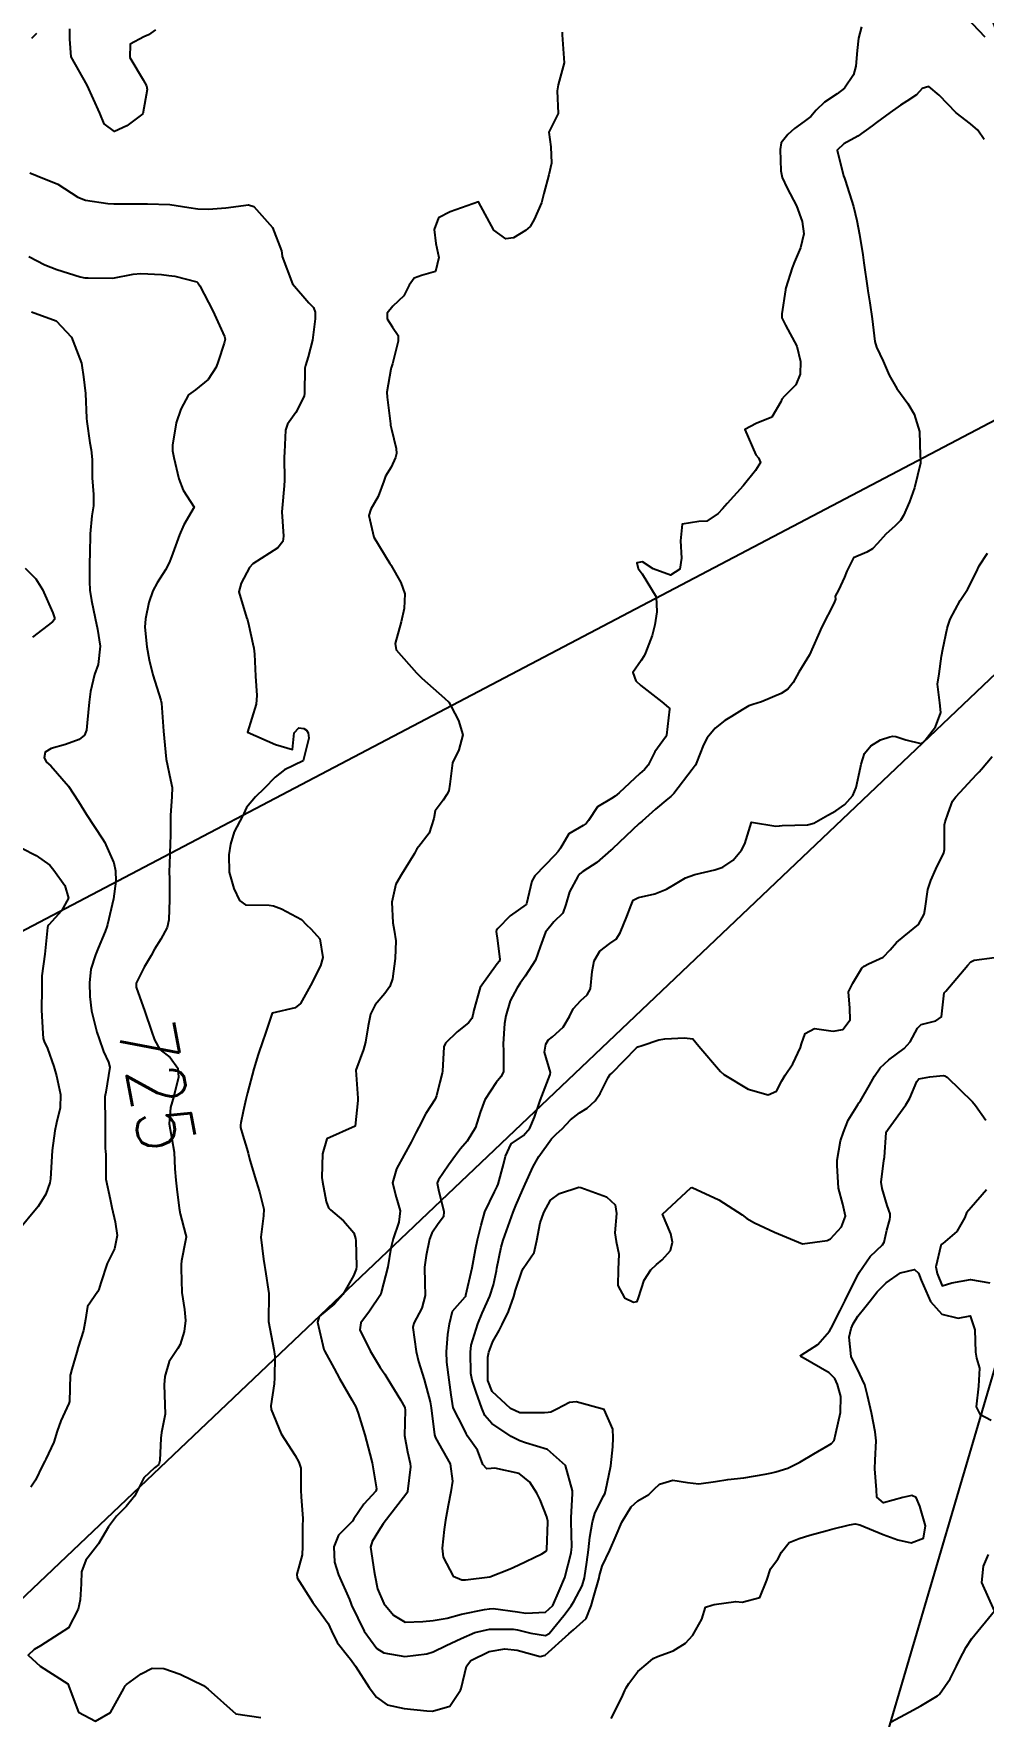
# Model space of a CAD drawing. Header units: metres. Extents: x 298520 to 308411, y 7433745 to 7450750.
# Drawn here: x 303462.6 to 303530.4, y 7440259.2 to 7440379.2 of the extents above; entities that cross this region are included whole.
import ezdxf
from ezdxf.enums import TextEntityAlignment as Align

# ---------------------------------------------------------------- set-up
doc = ezdxf.new("R2010")
doc.units = ezdxf.units.M
doc.header["$LTSCALE"] = 10
doc.linetypes.add('CONTINUO', pattern=[0])
doc.linetypes.add('DASHED', pattern=[0.75, 0.5, -0.25])
for name, color, linetype in [('Cotas', 45, 'Continuous'), ('Curvas de Nivel 1m', 11, 'Continuous'), ('Curvas de Nivel 5m', 15, 'Continuous'), ('TEXTO', 45, 'Continuous'), ('Vias Secundárias', 230, 'DASHED')]:
    doc.layers.add(name, color=color, linetype=linetype)
doc.styles.add('Style-STANDARD', font='STANDARD.shx')

msp = doc.modelspace()

# ---------------------------------------------------------------- linework, layer by layer
at = {"layer": 'Curvas de Nivel 1m', "flags": 128}
for points, elevation in [([(303530.5, 7440378.9), (303528.72, 7440380.76)], 722), ([(303462.85, 7440379.18), (303462.49, 7440378.82)], 724), ([(303471.34, 7440379.44), (303470.84, 7440379.09), (303470.49, 7440378.93), (303469.52, 7440378.42), (303469.51, 7440377.46), (303470.46, 7440375.86), (303470.69, 7440375.45), (303470.73, 7440375.17), (303470.42, 7440373.45), (303469.28, 7440372.59), (303468.41, 7440372.18), (303467.67, 7440372.73), (303467.37, 7440373.49), (303466.45, 7440375.5), (303465.31, 7440377.51), (303465.22, 7440378.77), (303465.23, 7440379.51)], 724), ([(303500.32, 7440379.27), (303500.32, 7440379.09), (303500.47, 7440377.09), (303500.04, 7440375.51), (303499.98, 7440375.09), (303500.04, 7440373.48), (303499.86, 7440373.1), (303499.38, 7440372.14), (303499.52, 7440371.1), (303499.56, 7440369.93), (303499.37, 7440369.1), (303499.02, 7440367.77), (303498.85, 7440367.11), (303498.34, 7440365.91), (303498.04, 7440365.41), (303497.72, 7440365.13), (303496.85, 7440364.61), (303496.32, 7440364.53), (303495.45, 7440365.15), (303494.35, 7440367.16), (303492.35, 7440366.46), (303491.52, 7440366.02), (303491.2, 7440365.2), (303491.33, 7440364.19), (303491.54, 7440363.2), (303491.29, 7440362.2), (303490.29, 7440361.93), (303489.78, 7440361.72), (303489.41, 7440361.22), (303489.04, 7440360.46), (303488.26, 7440359.74), (303487.84, 7440359.24), (303487.85, 7440358.83), (303488.24, 7440358.24), (303488.64, 7440357.64), (303488.64, 7440357.23), (303488.22, 7440355.62), (303488.13, 7440355.33), (303488.1, 7440355.24), (303487.83, 7440353.6), (303487.85, 7440353.24), (303488.08, 7440351.33), (303488.09, 7440351.24), (303488.16, 7440350.97), (303488.5, 7440349.58), (303488.51, 7440349.23), (303488.45, 7440348.93), (303488.13, 7440348.25), (303487.74, 7440347.62), (303487.6, 7440347.25), (303487.2, 7440346.15), (303486.68, 7440345.25), (303486.54, 7440344.81), (303486.89, 7440343.25), (303488.04, 7440341.39), (303488.1, 7440341.29), (303488.13, 7440341.24), (303488.83, 7440340.03), (303489.12, 7440339.22), (303489.06, 7440338.17), (303488.84, 7440337.23), (303488.42, 7440335.68), (303488.48, 7440335.23), (303489.95, 7440333.58), (303490.32, 7440333.21), (303491.93, 7440331.79), (303492.25, 7440331.5), (303492.41, 7440331.18), (303492.93, 7440330.19), (303493.25, 7440329.17), (303492.96, 7440328.1), (303492.5, 7440327.18), (303492.31, 7440325.64), (303492.24, 7440325.18), (303492.11, 7440324.92), (303491.84, 7440324.51), (303491.28, 7440323.75), (303491.18, 7440323.2), (303490.85, 7440322.16), (303490.1, 7440321.21), (303489.97, 7440321.04), (303489.8, 7440320.71), (303488.88, 7440319.22), (303488.47, 7440318.53), (303488.18, 7440317.23), (303488.26, 7440315.75), (303488.36, 7440315.23), (303488.46, 7440314.49), (303488.42, 7440313.23), (303488.22, 7440311.76), (303488.04, 7440311.23), (303487.68, 7440310.72), (303486.99, 7440309.92), (303486.65, 7440309.25), (303486.49, 7440308.41), (303486.31, 7440307.25), (303486.17, 7440306.72), (303485.61, 7440305.26), (303485.75, 7440303.26), (303485.75, 7440303.1), (303485.56, 7440301.26), (303483.55, 7440300.37), (303483.25, 7440299.29), (303483.2, 7440297.61), (303483.24, 7440297.29), (303483.5, 7440295.9), (303483.66, 7440295.45), (303483.81, 7440295.29), (303484.73, 7440294.51), (303485.48, 7440293.67), (303485.59, 7440293.26), (303485.61, 7440293.12), (303485.66, 7440291.26), (303485.63, 7440291.07), (303485.44, 7440290.6), (303484.69, 7440289.27), (303484.1, 7440288.59), (303483.4, 7440288.03), (303483, 7440287.69), (303482.89, 7440287.3), (303483.33, 7440285.33), (303483.35, 7440285.29), (303483.37, 7440285.24), (303484.06, 7440283.98), (303484.44, 7440283.27), (303485.33, 7440281.76), (303485.61, 7440281.26), (303485.78, 7440280.79), (303486.25, 7440279.25), (303486.62, 7440277.91), (303486.77, 7440277.25), (303487.09, 7440275.4), (303487.03, 7440275.24), (303486.19, 7440274.31), (303485.47, 7440273.26), (303485.38, 7440273.11), (303485.23, 7440272.95), (303484.39, 7440272.09), (303484.05, 7440271.28), (303484.1, 7440270.18), (303484.39, 7440269.27), (303485.16, 7440267.51), (303485.25, 7440267.26), (303485.31, 7440267.1), (303486.2, 7440265.25), (303487.12, 7440264.03), (303487.6, 7440263.72), (303489.12, 7440263.45), (303490.68, 7440263.63), (303491.12, 7440263.79), (303492.06, 7440264.24), (303493.13, 7440264.73), (303494.11, 7440265.16), (303495.14, 7440265.41), (303496.85, 7440265.41), (303497.14, 7440265.36), (303498.09, 7440265.11), (303499.13, 7440264.95), (303499.4, 7440265.1), (303500.45, 7440266.38), (303500.97, 7440267.07), (303501.04, 7440267.18), (303501.16, 7440267.37), (303501.75, 7440268.49), (303501.92, 7440269.06), (303502.08, 7440270.17), (303502.2, 7440271.06), (303502.31, 7440271.96), (303502.49, 7440273.06), (303502.66, 7440273.64), (303503.25, 7440274.86), (303503.36, 7440275.05), (303503.42, 7440275.21), (303503.79, 7440277.04), (303503.93, 7440278.4), (303503.97, 7440279.04), (303503.93, 7440279.66), (303503.32, 7440281.05), (303501.33, 7440281.61), (303500.86, 7440281.55), (303499.94, 7440281.08), (303499.53, 7440280.88), (303499.32, 7440280.84), (303499.06, 7440280.83), (303497.32, 7440280.83), (303496.64, 7440281.13), (303495.34, 7440282.34), (303495.02, 7440283.14), (303495.03, 7440284.8), (303495.09, 7440285.14), (303495.38, 7440285.92), (303495.83, 7440286.69), (303496.06, 7440287.13), (303496.49, 7440288.05), (303496.88, 7440289.13), (303497, 7440289.56), (303497.44, 7440290.91), (303497.55, 7440291.12), (303498.32, 7440292.25), (303498.53, 7440293.1), (303498.77, 7440294.38), (303499.01, 7440295.1), (303499.5, 7440295.98), (303500.13, 7440296.46), (303501.51, 7440296.91), (303501.67, 7440296.9), (303503.5, 7440296.22), (303504.11, 7440295.65), (303504.19, 7440295.04), (303504.09, 7440293.65), (303504.17, 7440293.04), (303504.36, 7440292.13), (303504.33, 7440291.04), (303504.3, 7440289.91), (303504.78, 7440289.03), (303505.42, 7440288.71), (303505.67, 7440288.77), (303505.78, 7440289.02), (303506.17, 7440290.28), (303506.64, 7440291.01), (303507.05, 7440291.41), (303507.45, 7440291.74), (303508.05, 7440292.4), (303508.19, 7440292.99), (303508.07, 7440293.58), (303507.49, 7440295), (303509.51, 7440296.87), (303509.59, 7440296.89), (303511.5, 7440296.02), (303513.15, 7440294.93), (303513.49, 7440294.68), (303514.05, 7440294.36), (303515.47, 7440293.7), (303517.46, 7440292.88), (303519.22, 7440293.11), (303519.47, 7440293.24), (303520.24, 7440294.09), (303520.54, 7440294.84), (303520.35, 7440295.7), (303520.04, 7440296.85), (303519.93, 7440298.46), (303519.94, 7440298.85), (303520.18, 7440300.22), (303520.38, 7440300.84), (303520.73, 7440301.68), (303521.43, 7440302.83), (303521.49, 7440302.92), (303521.59, 7440303.06), (303522.24, 7440304.18), (303522.59, 7440304.82), (303523.01, 7440305.43), (303523.62, 7440306), (303524.71, 7440306.79), (303525.15, 7440307.28), (303525.66, 7440308.25), (303525.93, 7440308.51), (303526.98, 7440308.77), (303527.37, 7440309.06), (303527.56, 7440310.76), (303527.61, 7440310.83), (303527.68, 7440310.9), (303529.26, 7440312.74), (303529.46, 7440312.98), (303529.71, 7440313.11), (303531.15, 7440313.28)], 723), ([(303521.68, 7440379.66), (303521.46, 7440378.84), (303521.36, 7440377.97), (303521.26, 7440376.84), (303521.09, 7440376.22), (303520.46, 7440375.27), (303519.93, 7440374.86), (303519.04, 7440374.28), (303518.44, 7440373.7), (303518.06, 7440373.26), (303517.59, 7440372.89), (303516.9, 7440372.41), (303516.41, 7440371.98), (303515.95, 7440371.37), (303515.86, 7440370.91), (303515.91, 7440369.38), (303516.01, 7440368.9), (303516.37, 7440368.15), (303517.03, 7440366.89), (303517.45, 7440365.78), (303517.55, 7440364.89), (303517.32, 7440363.89), (303516.9, 7440362.89), (303516.73, 7440362.46), (303516.28, 7440361.04), (303516.25, 7440360.93), (303516.24, 7440360.9), (303515.98, 7440359.18), (303516, 7440358.9), (303516.25, 7440358.38), (303517.07, 7440356.89), (303517.33, 7440355.78), (303517.29, 7440354.89), (303516.98, 7440354.12), (303516.19, 7440353.32), (303516, 7440353.09), (303515.91, 7440352.9), (303515.27, 7440351.82), (303514.17, 7440351.36), (303513.36, 7440350.93), (303514.14, 7440349.13), (303514.32, 7440348.92), (303514.47, 7440348.58), (303514.12, 7440348.02), (303513.24, 7440346.93), (303512.1, 7440345.66), (303511.76, 7440345.29), (303511.44, 7440344.96), (303510.65, 7440344.4), (303510.08, 7440344.38), (303508.88, 7440344.19), (303508.77, 7440342.99), (303508.83, 7440341.77), (303508.71, 7440340.99), (303508.04, 7440340.55), (303506.81, 7440341.01), (303506.05, 7440341.51), (303505.64, 7440341.43), (303505.74, 7440341.02), (303506.04, 7440340.64), (303507.03, 7440339.01), (303507.07, 7440337.94), (303506.93, 7440337.01), (303506.75, 7440336.24), (303506.27, 7440335.02), (303506.18, 7440334.81), (303505.96, 7440334.46), (303505.37, 7440333.61), (303505.59, 7440333.02), (303505.94, 7440332.68), (303507.43, 7440331.51), (303507.92, 7440331.12), (303507.98, 7440331.06), (303507.99, 7440331), (303507.92, 7440330.39), (303507.76, 7440329.14), (303507.69, 7440329), (303506.94, 7440327.95), (303506.46, 7440327.01), (303506.19, 7440326.69), (303505.87, 7440326.41), (303504.38, 7440325.04), (303504.11, 7440324.79), (303503.85, 7440324.62), (303502.85, 7440324.04), (303502.2, 7440323.07), (303502.04, 7440322.85), (303501.82, 7440322.7), (303500.8, 7440322.1), (303500.2, 7440321.09), (303500.04, 7440320.85), (303499.8, 7440320.58), (303498.38, 7440319.11), (303498.16, 7440318.73), (303497.79, 7440317.12), (303497.75, 7440317.06), (303496.62, 7440316.26), (303495.73, 7440315.35), (303495.64, 7440315.23), (303495.62, 7440315.14), (303495.72, 7440314.51), (303495.88, 7440313.14), (303495.84, 7440313), (303495.7, 7440312.83), (303494.48, 7440311.16), (303494.03, 7440309.53), (303493.96, 7440309.17), (303493.88, 7440308.94), (303493.65, 7440308.62), (303492.84, 7440307.98), (303492, 7440307.19), (303491.89, 7440306.92), (303491.79, 7440305.19), (303491.76, 7440305.04), (303491.6, 7440304.39), (303491.37, 7440303.42), (303491.26, 7440303.19), (303490.6, 7440302.17), (303490.1, 7440301.2), (303489.92, 7440300.84), (303489.55, 7440300.13), (303489.06, 7440299.22), (303488.52, 7440298.23), (303488.24, 7440297.23), (303488.48, 7440296.2), (303488.77, 7440295.22), (303488.68, 7440294.42), (303488.28, 7440293.23), (303488.12, 7440292.57), (303487.9, 7440291.23), (303487.42, 7440289.4), (303487.39, 7440289.28), (303487.37, 7440289.24), (303486.58, 7440288.07), (303485.96, 7440287.25), (303485.91, 7440286.73), (303486.63, 7440285.25), (303487.36, 7440284.06), (303487.69, 7440283.57), (303487.9, 7440283.23), (303488.81, 7440281.74), (303489.1, 7440281.21), (303489.13, 7440281.02), (303489.08, 7440279.21), (303489.29, 7440278.05), (303489.49, 7440277.21), (303489.51, 7440276.97), (303489.31, 7440275.21), (303489.29, 7440275.17), (303489.25, 7440275.1), (303487.81, 7440273.23), (303487.56, 7440272.9), (303487.22, 7440272.39), (303486.79, 7440271.66), (303486.66, 7440271.25), (303486.92, 7440269.51), (303486.98, 7440269.24), (303487.17, 7440268.28), (303487.61, 7440267.23), (303488.31, 7440266.39), (303489.14, 7440265.89), (303490.39, 7440265.95), (303491.14, 7440266.01), (303492.13, 7440266.19), (303493.15, 7440266.46), (303494.8, 7440266.79), (303495.15, 7440266.86), (303495.41, 7440266.87), (303497.15, 7440266.63), (303497.73, 7440266.53), (303499.15, 7440266.6), (303499.65, 7440267.09), (303500.12, 7440268.14), (303500.52, 7440269.08), (303500.97, 7440270.84), (303501, 7440271.07), (303501.01, 7440271.27), (303500.98, 7440273.07), (303500.98, 7440273.33), (303501.06, 7440275.07), (303501.07, 7440275.26), (303500.56, 7440277.08), (303499.29, 7440278.2), (303497.72, 7440278.69), (303497.3, 7440278.82), (303496.7, 7440279.13), (303495.31, 7440280.07), (303494.81, 7440280.64), (303494.6, 7440281.15), (303494.2, 7440282.29), (303493.91, 7440283.16), (303493.82, 7440283.62), (303493.78, 7440285.16), (303493.85, 7440285.64), (303494.32, 7440287.16), (303494.62, 7440287.94), (303495.17, 7440289.14), (303495.43, 7440289.94), (303495.64, 7440290.94), (303495.68, 7440291.14), (303495.97, 7440292.63), (303496.11, 7440293.13), (303496.48, 7440294.13), (303496.83, 7440295.13), (303497.02, 7440295.6), (303497.51, 7440296.7), (303497.7, 7440297.12), (303498.26, 7440298.38), (303498.66, 7440299.1), (303499.56, 7440300.35), (303499.93, 7440300.72), (303500.32, 7440301.08), (303500.92, 7440301.72), (303501.57, 7440302.21), (303502.1, 7440302.54), (303502.67, 7440303.06), (303503.04, 7440303.6), (303503.61, 7440304.73), (303503.73, 7440304.92), (303503.86, 7440305.05), (303505.63, 7440306.85), (303505.73, 7440306.92), (303506.02, 7440307.02), (303507.22, 7440307.43), (303507.64, 7440307.49), (303509.06, 7440307.56), (303509.64, 7440307.48), (303510.08, 7440306.97), (303511.62, 7440305.16), (303511.86, 7440304.95), (303513.6, 7440303.91), (303515.01, 7440303.49), (303515.6, 7440303.77), (303516, 7440304.5), (303516.23, 7440304.89), (303516.78, 7440305.72), (303517.31, 7440306.88), (303517.39, 7440307.13), (303517.65, 7440307.87), (303518.31, 7440308.22), (303519.65, 7440308.03), (303520.34, 7440308.16), (303520.86, 7440308.84), (303520.83, 7440309.68), (303520.75, 7440310.84), (303521.06, 7440311.47), (303521.7, 7440312.54), (303521.85, 7440312.68), (303522.16, 7440312.83), (303523.21, 7440313.32), (303523.72, 7440313.84), (303524.16, 7440314.37), (303524.72, 7440314.8), (303525.74, 7440315.65), (303526.13, 7440316.39), (303526.21, 7440316.78), (303526.41, 7440318.13), (303526.61, 7440318.77), (303526.98, 7440319.58), (303527.53, 7440320.76), (303527.58, 7440320.99), (303527.6, 7440322.76), (303527.63, 7440322.96), (303527.84, 7440323.59), (303528.17, 7440324.43), (303528.39, 7440324.75), (303529.87, 7440326.34), (303530.06, 7440326.54), (303530.23, 7440326.73), (303530.98, 7440327.63)], 722), ([(303530.41, 7440371.62), (303529.97, 7440372.28), (303529.44, 7440372.74), (303528.43, 7440373.52), (303527.21, 7440374.77), (303526.46, 7440375.4), (303526, 7440375.24), (303525.59, 7440374.79), (303524.9, 7440374.35), (303524.44, 7440374.07), (303523.72, 7440373.53), (303522.73, 7440372.83), (303522.42, 7440372.59), (303521.4, 7440371.85), (303520.41, 7440371.31), (303519.94, 7440370.86), (303520.38, 7440369.03), (303520.45, 7440368.85), (303520.5, 7440368.72), (303521.11, 7440366.84), (303521.34, 7440365.84), (303521.52, 7440364.84), (303521.76, 7440363.38), (303521.84, 7440362.83), (303522.1, 7440361.01), (303522.13, 7440360.83), (303522.27, 7440359.96), (303522.42, 7440358.83), (303522.62, 7440357.21), (303522.74, 7440356.82), (303523.21, 7440355.8), (303523.64, 7440354.81), (303524.2, 7440353.87), (303524.98, 7440352.8), (303525.42, 7440352.04), (303525.81, 7440350.79), (303525.86, 7440349.06), (303525.88, 7440348.78), (303525.88, 7440348.53), (303525.46, 7440346.79), (303525.1, 7440345.79), (303524.67, 7440344.8), (303524.45, 7440344.44), (303524.08, 7440344.07), (303523.41, 7440343.48), (303522.81, 7440342.82), (303522.46, 7440342.42), (303522.06, 7440342.18), (303521.11, 7440341.78), (303520.63, 7440340.84), (303520.47, 7440340.41), (303520.02, 7440339.49), (303519.8, 7440339.06), (303519.81, 7440338.85), (303519.72, 7440338.57), (303518.85, 7440336.87), (303517.97, 7440334.88), (303517.21, 7440333.63), (303516.81, 7440332.89), (303516.41, 7440332.42), (303515.94, 7440332.12), (303514.54, 7440331.53), (303513.93, 7440331.33), (303513.63, 7440331.23), (303513.16, 7440330.94), (303512.39, 7440330.47), (303511.92, 7440330.18), (303511.23, 7440329.64), (303510.67, 7440328.96), (303510.41, 7440328.45), (303509.88, 7440327.12), (303509.83, 7440327.01), (303509.81, 7440326.97), (303509.6, 7440326.7), (303508.3, 7440324.99), (303508.07, 7440324.78), (303507.85, 7440324.61), (303506.98, 7440323.87), (303506.02, 7440323.02), (303505.92, 7440322.92), (303505.82, 7440322.84), (303503.92, 7440321.05), (303503.8, 7440320.94), (303502.79, 7440320.06), (303501.79, 7440319.42), (303501.59, 7440319.26), (303501.45, 7440319.07), (303500.86, 7440317.98), (303500.6, 7440317.08), (303500.38, 7440316.45), (303499.74, 7440315.84), (303499.13, 7440315.1), (303498.76, 7440314.06), (303498.42, 7440313.11), (303497.69, 7440311.95), (303497.34, 7440311.47), (303497.11, 7440311.13), (303496.61, 7440310.19), (303496.3, 7440309.13), (303496.21, 7440308.58), (303496.11, 7440307.14), (303496.14, 7440306.62), (303496.15, 7440305.13), (303495.96, 7440304.79), (303495.61, 7440304.38), (303494.81, 7440303.15), (303494.48, 7440302.25), (303494.14, 7440301.16), (303493.55, 7440300.2), (303493.08, 7440299.64), (303492.73, 7440299.18), (303492.23, 7440298.49), (303491.52, 7440297.43), (303491.43, 7440297.28), (303491.41, 7440297.19), (303491.51, 7440296.73), (303491.89, 7440295.19), (303491.86, 7440294.81), (303491.48, 7440294.3), (303491.04, 7440293.64), (303490.86, 7440293.2), (303490.62, 7440292.04), (303490.51, 7440291.2), (303490.53, 7440290.1), (303490.56, 7440289.2), (303490.33, 7440288.28), (303489.74, 7440287.21), (303489.68, 7440286.91), (303489.92, 7440285.2), (303490.08, 7440284.49), (303490.48, 7440283.2), (303490.91, 7440281.61), (303490.99, 7440281.19), (303491.23, 7440279.26), (303491.25, 7440279.19), (303491.3, 7440279.04), (303492.35, 7440277.18), (303492.5, 7440275.94), (303492.38, 7440275.18), (303492.2, 7440274.22), (303492.02, 7440273.18), (303491.91, 7440272.5), (303491.76, 7440271.18), (303491.84, 7440270.54), (303492.56, 7440269.18), (303493.18, 7440268.92), (303493.43, 7440268.91), (303495.18, 7440269.14), (303496.61, 7440269.7), (303497.19, 7440269.97), (303498.88, 7440270.78), (303499.2, 7440270.98), (303499.23, 7440271.09), (303499.3, 7440273.02), (303499.3, 7440273.09), (303499.24, 7440273.4), (303498.77, 7440274.62), (303498.53, 7440275.1), (303498.03, 7440275.88), (303497.27, 7440276.49), (303495.52, 7440276.88), (303495.27, 7440276.86), (303494.95, 7440276.83), (303494.67, 7440277.15), (303494.28, 7440278.16), (303493.57, 7440279.17), (303493.48, 7440279.34), (303493.31, 7440279.71), (303492.56, 7440281.18), (303492.41, 7440282.11), (303492.26, 7440283.18), (303492.1, 7440284.44), (303492.08, 7440285.18), (303492.17, 7440286.4), (303492.29, 7440287.18), (303492.5, 7440288.08), (303493.42, 7440289.1), (303493.45, 7440289.14), (303493.46, 7440289.17), (303493.47, 7440289.22), (303493.9, 7440291.16), (303494.15, 7440292.48), (303494.29, 7440293.16), (303494.54, 7440294.21), (303494.82, 7440295.15), (303495.51, 7440296.58), (303495.7, 7440296.95), (303495.77, 7440297.14), (303496.14, 7440298.52), (303496.29, 7440299.13), (303496.68, 7440300), (303497.56, 7440300.6), (303498.03, 7440301.11), (303498.36, 7440301.9), (303498.76, 7440303.1), (303499.47, 7440304.95), (303499.49, 7440305.09), (303499.07, 7440306.54), (303499.17, 7440307.1), (303499.33, 7440307.4), (303499.64, 7440307.63), (303500.41, 7440308.32), (303500.85, 7440309.08), (303501.12, 7440309.63), (303501.67, 7440310.22), (303502.12, 7440310.62), (303502.35, 7440311.06), (303502.46, 7440312.3), (303502.6, 7440313.06), (303503.02, 7440313.75), (303503.72, 7440314.29), (303504.17, 7440314.6), (303504.46, 7440315.04), (303504.93, 7440316.21), (303505.24, 7440317.03), (303505.4, 7440317.38), (303505.76, 7440317.57), (303506.94, 7440317.83), (303507.77, 7440318.17), (303508.29, 7440318.48), (303509.11, 7440318.98), (303509.79, 7440319.22), (303511.21, 7440319.54), (303511.79, 7440319.73), (303512.52, 7440320.22), (303513.12, 7440320.94), (303513.35, 7440321.39), (303513.82, 7440322.93), (303515.57, 7440322.65), (303515.82, 7440322.69), (303516.02, 7440322.7), (303517.82, 7440322.75), (303518.27, 7440322.87), (303519.26, 7440323.43), (303519.84, 7440323.75), (303520.49, 7440324.19), (303521.05, 7440324.84), (303521.29, 7440325.4), (303521.6, 7440326.83), (303521.64, 7440327.07), (303521.89, 7440327.83), (303522.34, 7440328.39), (303523.03, 7440328.82), (303523.7, 7440329.02), (303523.91, 7440329.06), (303524.13, 7440329.04), (303524.82, 7440328.8), (303525.9, 7440328.55), (303526.05, 7440328.63), (303526.2, 7440328.78), (303526.94, 7440329.74), (303527.32, 7440330.77), (303527.25, 7440331.44), (303527.09, 7440332.77), (303527.21, 7440333.52), (303527.37, 7440334.77), (303527.46, 7440335.28), (303527.79, 7440336.76), (303527.83, 7440336.92), (303528, 7440337.41), (303528.71, 7440338.75), (303529.24, 7440339.53), (303529.84, 7440340.73), (303530.05, 7440341.21), (303530.66, 7440342.12)], 721), ([(303462.38, 7440369.24), (303462.89, 7440369.02), (303464.37, 7440368.44), (303465.8, 7440367.51), (303466.35, 7440367.28), (303467.93, 7440367.05), (303468.35, 7440367.02), (303468.8, 7440367.02), (303470.35, 7440367.03), (303470.76, 7440367.04), (303472.35, 7440366.98), (303473.71, 7440366.77), (303474.35, 7440366.68), (303475.1, 7440366.64), (303476.35, 7440366.74), (303477.95, 7440366.96), (303478.35, 7440366.84), (303479.68, 7440365.34), (303480.31, 7440363.67), (303480.36, 7440363.33), (303480.36, 7440363.27), (303481.09, 7440361.32), (303482.27, 7440359.96), (303482.6, 7440359.63), (303482.72, 7440359.3), (303482.72, 7440358.84), (303482.52, 7440357.31), (303482.22, 7440356.11), (303482.02, 7440355.51), (303481.98, 7440355.31), (303481.96, 7440353.54), (303481.92, 7440353.31), (303481.33, 7440352.16), (303480.75, 7440351.32), (303480.59, 7440350.89), (303480.52, 7440349.33), (303480.51, 7440348.96), (303480.53, 7440347.33), (303480.51, 7440346.92), (303480.36, 7440345.33), (303480.35, 7440345.06), (303480.45, 7440343.33), (303480.42, 7440342.96), (303480.05, 7440342.5), (303478.27, 7440341.36), (303478.04, 7440341.09), (303477.43, 7440339.97), (303477.28, 7440339.37), (303477.81, 7440337.54), (303477.88, 7440337.36), (303477.99, 7440336.96), (303478.28, 7440335.66), (303478.35, 7440335.35), (303478.39, 7440334.93), (303478.46, 7440333.35), (303478.56, 7440331.98), (303478.5, 7440331.35), (303477.9, 7440329.36), (303479.89, 7440328.47), (303481.1, 7440328.11), (303481.22, 7440329.32), (303481.55, 7440329.67), (303481.91, 7440329.63), (303482.09, 7440329.49), (303482.21, 7440329.31), (303482.26, 7440328.94), (303481.87, 7440327.31), (303480.52, 7440326.67), (303479.86, 7440326.15), (303479.07, 7440325.34), (303478.45, 7440324.75), (303477.83, 7440323.99), (303477.63, 7440323.56), (303477.54, 7440323.36), (303476.93, 7440322.26), (303476.67, 7440321.37), (303476.56, 7440320.6), (303476.58, 7440319.37), (303476.91, 7440318.22), (303477.32, 7440317.36), (303477.75, 7440317.04), (303479.43, 7440317.02), (303479.75, 7440316.98), (303480.31, 7440316.77), (303481.74, 7440316), (303482.07, 7440315.64), (303482.44, 7440315.3), (303483.05, 7440314.61), (303483.27, 7440313.29), (303483.1, 7440312.69), (303482.39, 7440311.3), (303481.67, 7440310.02), (303481.28, 7440309.7), (303479.66, 7440309.33), (303479.15, 7440307.83), (303478.99, 7440307.34), (303478.66, 7440306.38), (303478.34, 7440305.35), (303477.89, 7440303.65), (303477.82, 7440303.36), (303477.78, 7440303.17), (303477.58, 7440302.31), (303477.42, 7440301.51), (303477.38, 7440301.36), (303477.38, 7440301.18), (303477.56, 7440300.59), (303477.85, 7440299.66), (303477.93, 7440299.35), (303478.05, 7440298.83), (303478.5, 7440297.35), (303478.75, 7440296.59), (303479.05, 7440295.34), (303479.03, 7440294.88), (303478.84, 7440293.34), (303479.02, 7440291.77), (303479.1, 7440291.34), (303479.16, 7440291.05), (303479.42, 7440289.33), (303479.39, 7440287.33), (303479.77, 7440285.33), (303479.83, 7440284.86), (303479.82, 7440283.33), (303479.79, 7440282.88), (303479.56, 7440281.33), (303479.58, 7440281.07), (303480.3, 7440279.32), (303481.28, 7440277.78), (303481.56, 7440277.31), (303481.69, 7440276.88), (303481.7, 7440275.31), (303481.72, 7440274.83), (303481.84, 7440273.3), (303481.81, 7440272.72), (303481.82, 7440271.3), (303481.79, 7440270.71), (303481.4, 7440269.31), (303481.43, 7440269.06), (303482.54, 7440267.3), (303483.14, 7440266.5), (303483.65, 7440265.8), (303483.89, 7440265.28), (303484.29, 7440264.44), (303485.11, 7440263.41), (303485.24, 7440263.26), (303485.6, 7440262.76), (303486.57, 7440261.25), (303487.08, 7440260.56), (303487.85, 7440260.01), (303489.07, 7440259.74), (303490.68, 7440259.58), (303491.07, 7440259.56), (303492.32, 7440259.92), (303493.08, 7440261.05), (303493.12, 7440261.17), (303493.5, 7440262.77), (303493.81, 7440263.16), (303495.12, 7440263.8), (303496.25, 7440264), (303497.12, 7440263.9), (303498.76, 7440263.46), (303499.12, 7440263.54), (303500.8, 7440265.07), (303501.14, 7440265.35), (303502.04, 7440266.16), (303502.4, 7440267.06), (303502.56, 7440267.65), (303502.96, 7440269.05), (303503, 7440269.23), (303503.19, 7440269.88), (303503.73, 7440271.04), (303504.18, 7440272.07), (303504.57, 7440273.03), (303505.24, 7440274.13), (303505.73, 7440274.54), (303506.5, 7440275.01), (303506.89, 7440275.37), (303507.26, 7440275.74), (303508.22, 7440276.03), (303509.26, 7440275.85), (303510.07, 7440275.77), (303511.26, 7440275.92), (303512.15, 7440276.06), (303513.27, 7440276.2), (303514.81, 7440276.45), (303515.27, 7440276.55), (303515.56, 7440276.61), (303516.42, 7440276.89), (303517, 7440277.16), (303517.28, 7440277.3), (303518.27, 7440277.89), (303519.3, 7440278.49), (303519.53, 7440278.63), (303519.73, 7440278.85), (303519.83, 7440279.38), (303520.17, 7440280.85), (303520.2, 7440281.99), (303519.96, 7440282.85), (303519.76, 7440283.26), (303519.36, 7440283.67), (303517.5, 7440284.75), (303517.37, 7440284.82), (303517.32, 7440284.88), (303517.33, 7440284.92), (303517.37, 7440284.94), (303518.55, 7440285.7), (303519.39, 7440286.64), (303519.51, 7440286.86), (303520.14, 7440288.12), (303520.51, 7440288.84), (303521.44, 7440290.72), (303521.48, 7440290.79), (303521.51, 7440290.83), (303522.3, 7440291.97), (303523.16, 7440292.81), (303523.28, 7440293), (303523.48, 7440293.84), (303523.68, 7440294.62), (303523.71, 7440294.81), (303523.71, 7440295.02), (303523.5, 7440295.6), (303523.14, 7440296.81), (303523.07, 7440297.27), (303523.26, 7440298.81), (303523.3, 7440299.06), (303523.43, 7440300.81), (303523.47, 7440300.91), (303523.57, 7440301.06), (303524.84, 7440302.79), (303525.11, 7440303.27), (303525.61, 7440304.46), (303525.75, 7440304.64), (303526.54, 7440304.77), (303527.5, 7440304.87), (303527.61, 7440304.86), (303527.78, 7440304.76), (303529.59, 7440303.01), (303529.8, 7440302.74), (303530.53, 7440301.68)], 724), ([(303462.48, 7440359.33), (303464.25, 7440358.68), (303465.34, 7440357.51), (303466.05, 7440355.67), (303466.08, 7440355.5), (303466.2, 7440354.7), (303466.33, 7440353.5), (303466.41, 7440351.74), (303466.43, 7440351.5), (303466.65, 7440349.99), (303466.74, 7440349.49), (303466.81, 7440348.81), (303466.82, 7440347.49), (303466.91, 7440346.3), (303466.91, 7440345.49), (303466.79, 7440344.78), (303466.67, 7440343.49), (303466.64, 7440342.08), (303466.63, 7440341.49), (303466.63, 7440340.09), (303466.66, 7440339.49), (303466.76, 7440338.74), (303467.03, 7440337.48), (303467.2, 7440336.7), (303467.39, 7440335.48), (303467.25, 7440334.19), (303466.99, 7440333.48), (303466.69, 7440332.25), (303466.59, 7440331.49), (303466.45, 7440330.03), (303466.4, 7440329.5), (303466.26, 7440329.14), (303465.89, 7440328.84), (303464.92, 7440328.48), (303463.88, 7440328.19), (303463.46, 7440327.94), (303463.39, 7440327.53), (303463.56, 7440327.21), (303463.87, 7440326.96), (303465.13, 7440325.51), (303465.84, 7440324.41), (303466.42, 7440323.49), (303467.54, 7440321.75), (303467.71, 7440321.48), (303467.8, 7440321.32), (303468.36, 7440320.04), (303468.49, 7440319.47), (303468.51, 7440318.73), (303468.34, 7440317.47), (303467.9, 7440315.64), (303467.85, 7440315.48), (303467.73, 7440315.15), (303467.25, 7440313.95), (303467.06, 7440313.49), (303466.73, 7440312.46), (303466.62, 7440311.49), (303466.66, 7440310.51), (303466.77, 7440309.49), (303467.15, 7440307.97), (303467.31, 7440307.48), (303467.62, 7440306.59), (303467.97, 7440305.83), (303468.07, 7440305.47), (303467.8, 7440303.68), (303467.73, 7440303.48), (303467.71, 7440303.36), (303467.75, 7440301.48), (303467.74, 7440299.67), (303467.76, 7440299.48), (303467.79, 7440299.22), (303467.8, 7440297.48), (303468.09, 7440296.06), (303468.22, 7440295.47), (303468.46, 7440294.44), (303468.6, 7440293.46), (303468.4, 7440292.52), (303467.88, 7440291.47), (303467.43, 7440290.1), (303467.29, 7440289.62), (303467.21, 7440289.48), (303466.49, 7440288.41), (303466.33, 7440287.49), (303466.19, 7440286.69), (303465.81, 7440285.5), (303465.71, 7440285.16), (303465.36, 7440283.93), (303465.27, 7440283.59), (303465.25, 7440283.5), (303465.19, 7440281.64), (303465.15, 7440281.5), (303464.57, 7440280.25), (303464.32, 7440279.51), (303464.07, 7440278.73), (303463.51, 7440277.52), (303463.43, 7440277.37), (303463.28, 7440277.07), (303462.77, 7440276.02), (303462.44, 7440275.53)], 726), ([(303462.04, 7440341.04), (303462.79, 7440340.3), (303463.27, 7440339.53), (303464, 7440337.87), (303464.12, 7440337.52), (303464.12, 7440337.39), (303463.99, 7440337.22), (303462.56, 7440336.12)], 727), ([(303461.8, 7440321.09), (303462.83, 7440320.57), (303463.79, 7440319.87), (303464.08, 7440319.52), (303464.86, 7440318.42), (303465.12, 7440317.51), (303464.64, 7440316.62), (303463.73, 7440315.62), (303463.65, 7440315.52), (303463.63, 7440315.42), (303463.43, 7440313.52), (303463.23, 7440311.99), (303463.22, 7440311.53), (303463.22, 7440311.07), (303463.2, 7440309.53), (303463.29, 7440307.88), (303463.33, 7440307.52), (303463.4, 7440307.3), (303463.63, 7440306.8), (303464.07, 7440305.52), (303464.26, 7440304.86), (303464.55, 7440303.51), (303464.53, 7440302.56), (303464.28, 7440301.51), (303464.15, 7440300.92), (303463.97, 7440299.52), (303463.94, 7440299.12), (303463.85, 7440297.52), (303463.8, 7440297.23), (303463.5, 7440296.42), (303462.97, 7440295.53), (303461.47, 7440293.74)], 727), ([(303530.59, 7440296.72), (303529.5, 7440295.47), (303529.16, 7440295.08), (303529.05, 7440294.74), (303528.48, 7440293.75), (303527.46, 7440292.89), (303527.39, 7440292.84), (303527.33, 7440292.76), (303526.97, 7440291.24), (303527.07, 7440290.76), (303527.43, 7440289.88), (303528.1, 7440290.09), (303529.44, 7440290.33), (303530.82, 7440290.1)], 724), ([(303523.79, 7440258.8), (303525.07, 7440259.48), (303525.91, 7440259.94), (303527.08, 7440260.64), (303527.16, 7440260.69), (303527.24, 7440260.76), (303528, 7440261.85), (303528.44, 7440262.75), (303528.65, 7440263.21), (303529.13, 7440264.12), (303529.54, 7440264.73), (303531.15, 7440266.71), (303530.25, 7440268.72), (303530.36, 7440269.88), (303530.72, 7440270.72)], 726)]:
    msp.add_lwpolyline(points, dxfattribs=dict(at, elevation=elevation))
at = {"layer": 'Curvas de Nivel 5m', "elevation": 725, "flags": 128}
for points in [[(303462.3, 7440363.28), (303463.43, 7440362.67), (303464.29, 7440362.34), (303465.97, 7440361.82), (303466.29, 7440361.76), (303466.53, 7440361.74), (303468.29, 7440361.72), (303469.73, 7440362.01), (303470.29, 7440362.07), (303471.75, 7440361.98), (303472.29, 7440361.93), (303472.72, 7440361.86), (303474.28, 7440361.47), (303474.36, 7440361.4), (303474.49, 7440361.19), (303475.43, 7440359.39), (303476.24, 7440357.56), (303476.29, 7440357.38), (303476.23, 7440357.1), (303475.81, 7440355.79), (303475.65, 7440355.39), (303475.08, 7440354.51), (303474.19, 7440353.76), (303473.68, 7440353.41), (303473.14, 7440352.39), (303472.81, 7440351.42), (303472.54, 7440349.82), (303472.55, 7440349.42), (303472.63, 7440348.93), (303473, 7440347.42), (303473.3, 7440346.61), (303474.09, 7440345.4), (303473.35, 7440344.14), (303473.05, 7440343.42), (303472.48, 7440341.85), (303472.3, 7440341.43), (303472.04, 7440340.92), (303471.46, 7440340.01), (303471.13, 7440339.44), (303470.85, 7440338.6), (303470.62, 7440337.44), (303470.58, 7440336.85), (303470.71, 7440335.44), (303470.88, 7440334.52), (303471.14, 7440333.44), (303471.71, 7440331.64), (303471.76, 7440331.43), (303471.9, 7440329.43), (303472.09, 7440327.43), (303472.39, 7440325.96), (303472.51, 7440325.42), (303472.5, 7440324.76), (303472.39, 7440323.42), (303472.39, 7440322), (303472.37, 7440321.42), (303472.32, 7440319.95), (303472.31, 7440319.42), (303472.32, 7440318.87), (303472.34, 7440317.42), (303472.29, 7440315.97), (303472.17, 7440315.42), (303471.72, 7440314.59), (303471.27, 7440313.88), (303471.01, 7440313.44), (303470.53, 7440312.61), (303469.95, 7440311.45), (303469.95, 7440311.18), (303470.56, 7440309.44), (303471.05, 7440308.03), (303471.26, 7440307.43), (303471.63, 7440306.74), (303472.37, 7440306.17), (303472.92, 7440305.41), (303472.96, 7440304.76), (303472.63, 7440303.41), (303472.4, 7440302.6), (303472.31, 7440301.42), (303472.5, 7440300.36), (303472.65, 7440299.41), (303472.72, 7440298.21), (303472.78, 7440297.41), (303472.85, 7440296.76), (303473.03, 7440295.41), (303473.1, 7440295.02), (303473.47, 7440293.57), (303473.51, 7440293.4), (303473.51, 7440293.36), (303473.47, 7440293.11), (303473.19, 7440291.66), (303473.17, 7440291.4), (303473.16, 7440291.12), (303473.22, 7440289.4), (303473.4, 7440288.18), (303473.48, 7440287.41), (303473.38, 7440286.62), (303473.1, 7440285.69), (303472.93, 7440285.41), (303472.31, 7440284.48), (303471.99, 7440283.42), (303471.95, 7440282.81), (303472, 7440281.42), (303472.01, 7440280.73), (303471.77, 7440279.43), (303471.71, 7440279.02), (303471.65, 7440277.43), (303471.56, 7440277.14), (303471.27, 7440276.9), (303470.5, 7440276.2), (303470.11, 7440275.44), (303469.83, 7440274.87), (303469.24, 7440274.15), (303468.56, 7440273.46), (303467.99, 7440272.7), (303467.27, 7440271.48), (303467.2, 7440271.39), (303466.37, 7440270.31), (303466.06, 7440269.49), (303466.03, 7440268.64), (303465.96, 7440267.49), (303465.82, 7440266.83), (303465.13, 7440265.5), (303463.12, 7440264.21), (303462.69, 7440263.96), (303462.25, 7440263.54), (303463.1, 7440262.77), (303465.08, 7440261.5), (303465.85, 7440259.49), (303467.06, 7440258.85), (303468.13, 7440259.46), (303469.08, 7440261.16), (303469.17, 7440261.36), (303469.26, 7440261.45), (303470.31, 7440262.22), (303471.1, 7440262.61), (303471.92, 7440262.6), (303473.09, 7440262.19), (303474.75, 7440261.39), (303474.95, 7440261.25), (303475.08, 7440261.13), (303477.06, 7440259.36), (303478.83, 7440259.1)], [(303503.81, 7440259.04), (303504.58, 7440260.53), (303504.8, 7440261.02), (303504.9, 7440261.21), (303505.09, 7440261.53), (303505.73, 7440262.38), (303506.45, 7440263.01), (303506.82, 7440263.3), (303507.12, 7440263.44), (303508.25, 7440263.86), (303509.13, 7440264.4), (303509.65, 7440264.97), (303510.29, 7440266.11), (303510.55, 7440266.96), (303510.99, 7440267.11), (303511.16, 7440267.16), (303512.71, 7440267.38), (303513.16, 7440267.33), (303514.43, 7440267.65), (303514.93, 7440268.9), (303515.19, 7440269.71), (303515.7, 7440270.39), (303515.97, 7440270.89), (303516.51, 7440271.59), (303517.22, 7440271.87), (303517.99, 7440272.1), (303519.23, 7440272.44), (303519.56, 7440272.52), (303520.82, 7440272.84), (303521.23, 7440272.91), (303521.54, 7440272.83), (303523.22, 7440272.15), (303524.25, 7440271.76), (303525.21, 7440271.55), (303526.1, 7440271.89), (303526.24, 7440272.77), (303525.84, 7440274.18), (303525.57, 7440274.78), (303525.25, 7440274.94), (303524.61, 7440274.79), (303523.25, 7440274.4), (303522.77, 7440274.81), (303522.74, 7440275.34), (303522.63, 7440276.82), (303522.65, 7440277.45), (303522.72, 7440278.82), (303522.65, 7440279.47), (303522.39, 7440280.82), (303522.11, 7440282.05), (303521.9, 7440282.82), (303521.36, 7440283.99), (303521.07, 7440284.53), (303520.94, 7440284.84), (303520.78, 7440286.23), (303520.93, 7440286.84), (303521.07, 7440287.16), (303521.41, 7440287.71), (303521.9, 7440288.34), (303522.28, 7440288.82), (303522.79, 7440289.46), (303523.44, 7440290.1), (303524.44, 7440290.8), (303525.45, 7440291.05), (303525.74, 7440290.78), (303525.92, 7440290.29), (303526.58, 7440288.77), (303527.41, 7440287.86), (303528.57, 7440287.58), (303529.41, 7440287.73), (303529.75, 7440286.73), (303529.8, 7440285.15), (303529.86, 7440284.73), (303530.08, 7440284.01), (303530.02, 7440282.73), (303529.84, 7440281.24), (303530.11, 7440280.73), (303530.91, 7440280.31)]]:
    msp.add_lwpolyline(points, dxfattribs=at)
at = {"layer": 'TEXTO', "linetype": 'CONTINUO'}
for points in [[(303381.28, 7440272.85, 0), (303545.27, 7440359.03, 0)], [(303553.15, 7440358.63, 0), (303498.76, 7440173.97, 0)], [(303550.36, 7440351.71, 0), (303422.46, 7440230.19, 0)]]:
    msp.add_polyline3d(points, dxfattribs=at)
at = {"layer": 'Vias Secundárias'}
msp.add_lwpolyline([(303523.64, 7440393.07, -0.081062), (303532.26, 7440376.7, 0.014242)], format="xyb", dxfattribs=at)

# ---------------------------------------------------------------- texts
at = {"layer": 'Cotas', "style": 'Style-STANDARD'}
msp.add_text('725', height=4, rotation=280.6829, dxfattribs=at).set_placement((303471.45, 7440304.13, 725), align=Align.MIDDLE_CENTER)

doc.saveas('drawing.dxf')
